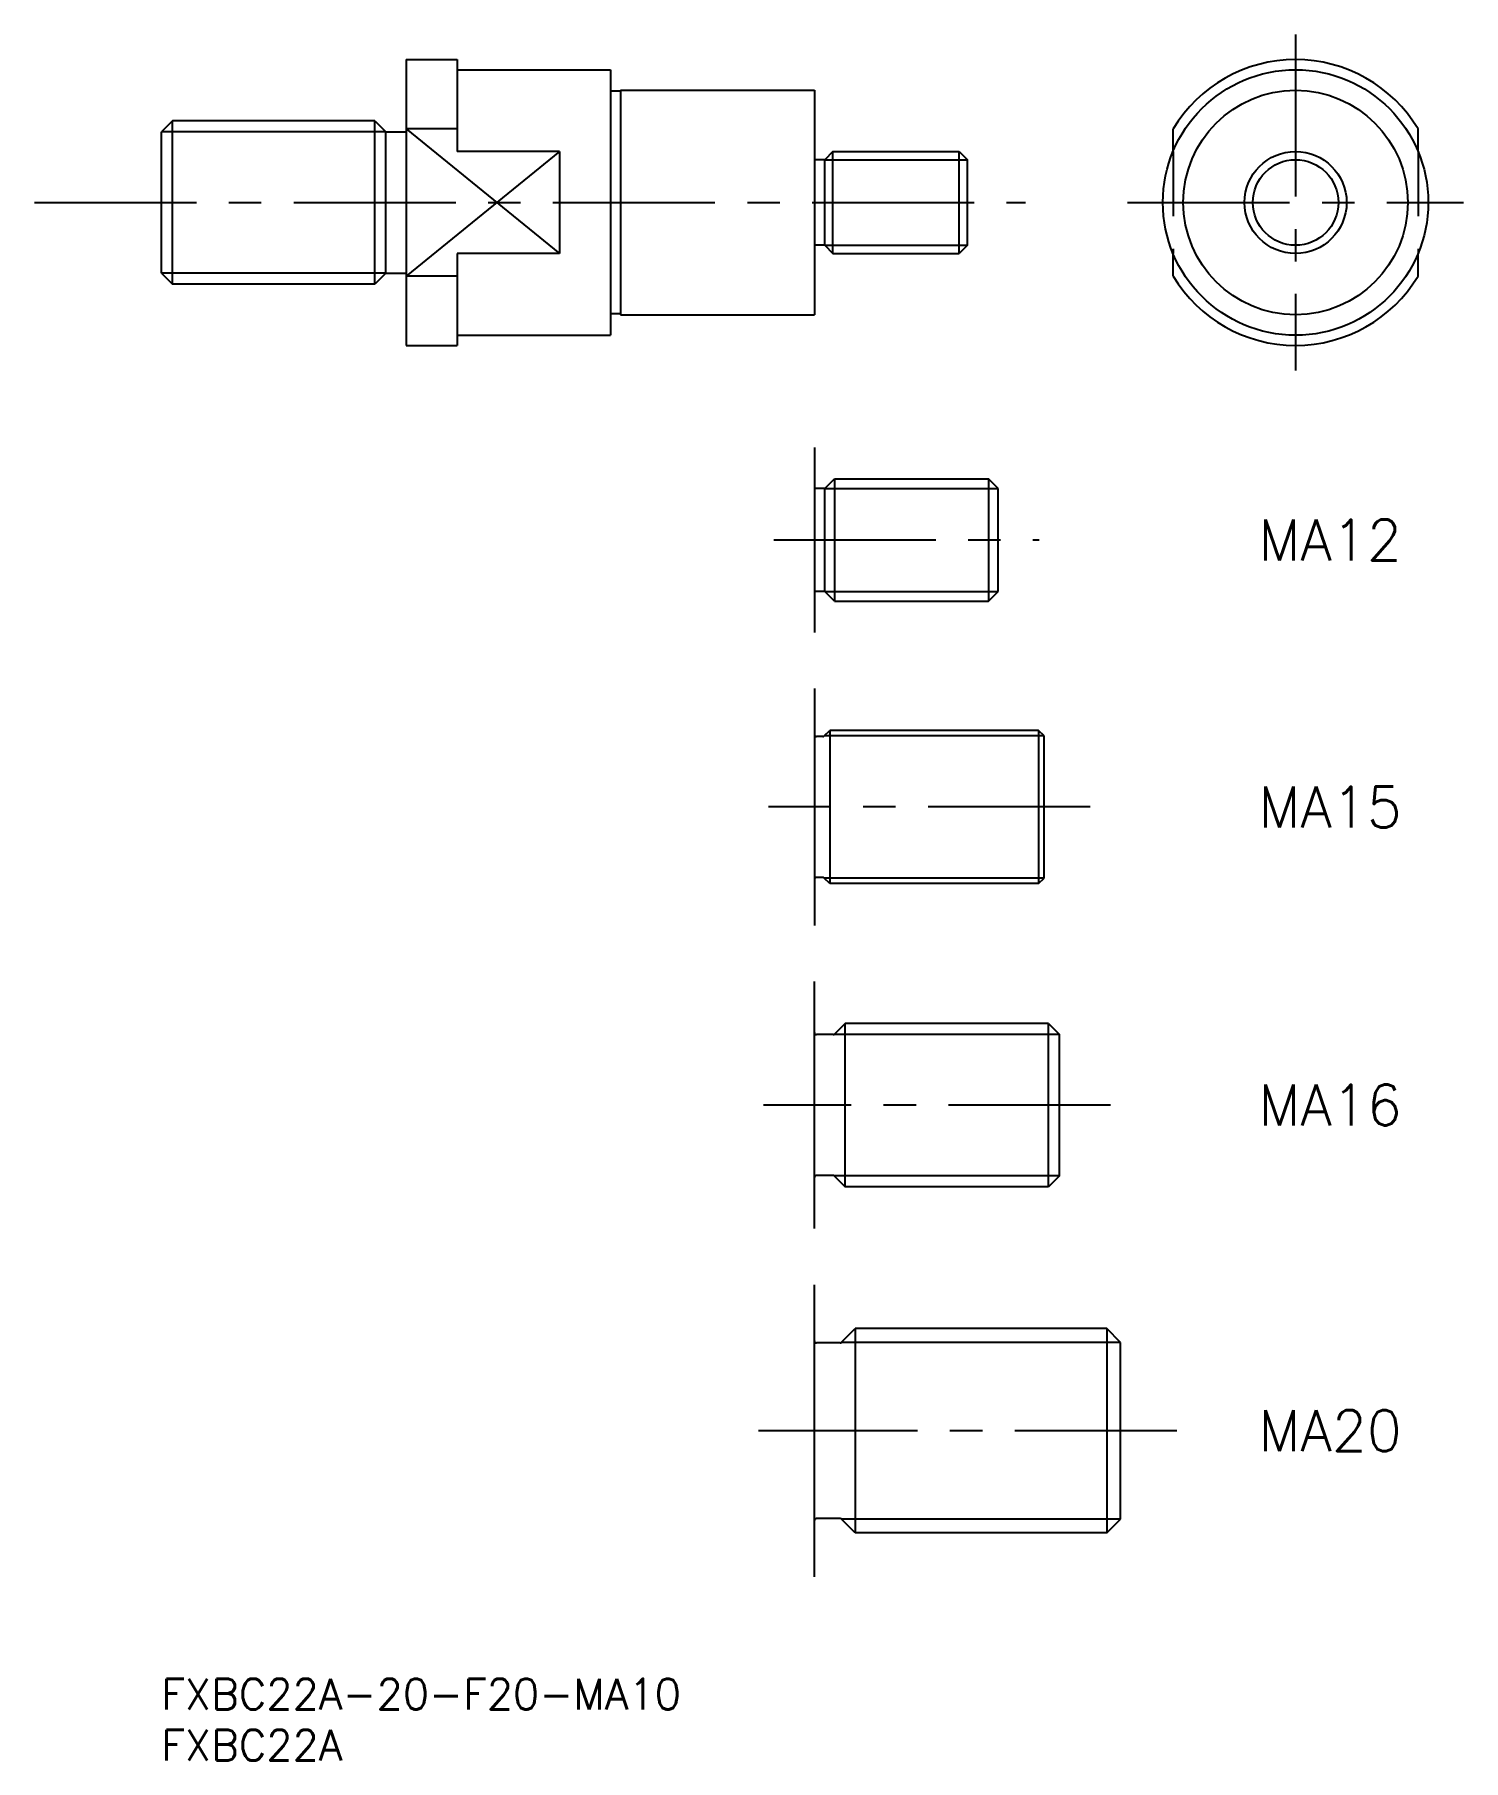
# Model space of a CAD drawing. Extents: x -12 to 128, y -8 to 161.
import ezdxf

# ---------------------------------------------------------------- set-up
doc = ezdxf.new("R2010")
doc.units = 0
doc.header["$LTSCALE"] = 0.5
doc.linetypes.add('CENTER', pattern=[50.8, 31.75, -6.35, 6.35, -6.35])
doc.linetypes.add('DASHED', pattern=[19.05, 12.7, -6.35])
for name, color, linetype in [('MSM_CENTER', 1, 'CENTER'), ('MSM_CONTINUOUS', 7, 'CONTINUOUS'), ('MSM_DASHED', 4, 'DASHED'), ('MSM_NARROW', 5, 'CONTINUOUS'), ('MSM_PART_NUMBER', 7, 'CONTINUOUS')]:
    doc.layers.add(name, color=color, linetype=linetype)
doc.styles.get("Standard").update_dxf_attribs({"font": 'txt.shx', "height": 3, "bigfont": 'bigfont.shx'})

# ---------------------------------------------------------------- blocks, each defined once
blk = doc.blocks.new('*U4')
at = {"layer": 'MSM_PART_NUMBER'}
blk.add_text('FXBC22A-20-F20-MA10', height=3, dxfattribs=at).set_placement((0, -3))
blk = doc.blocks.new('*U5')
at = {"layer": 'MSM_PART_NUMBER'}
blk.add_text('FXBC22A', height=3, dxfattribs=at).set_placement((0, -8))
blk = doc.blocks.new('*U6')
at = {"layer": 'MSM_PART_NUMBER'}
blk.add_text('MA12', height=4, dxfattribs=at).set_placement((107.5, 109.553))
blk = doc.blocks.new('*U7')
at = {"layer": 'MSM_PART_NUMBER'}
blk.add_text('MA15', height=4, dxfattribs=at).set_placement((107.5, 83.4))
blk = doc.blocks.new('*U8')
at = {"layer": 'MSM_PART_NUMBER'}
blk.add_text('MA16', height=4, dxfattribs=at).set_placement((107.5, 54.2))
blk = doc.blocks.new('*U9')
at = {"layer": 'MSM_PART_NUMBER'}
blk.add_text('MA20', height=4, dxfattribs=at).set_placement((107.5, 22.3))

msp = doc.modelspace()

# ---------------------------------------------------------------- linework, layer by layer
at = {"layer": 'MSM_CENTER'}
for p, q in [((111.14, 161.06), (111.14, 128.15)), ((-12.43, 144.61), (84.68, 144.61)), ((94.68, 144.61), (127.59, 144.61)), ((60, 111.55), (86, 111.55)), ((91, 85.4), (59.5, 85.4)), ((93, 56.2), (59, 56.2)), ((99.5, 24.3), (58.5, 24.3))]:
    msp.add_line(p, q, dxfattribs=at)
at = {"layer": 'MSM_CONTINUOUS'}
for p, q in [((24, 158.61), (24, 130.61)), ((24, 158.61), (29, 158.61)), ((29, 158.61), (29, 149.61)), ((29, 157.61), (44, 157.61)), ((44, 157.61), (44, 131.61)), ((45, 155.61), (64, 155.61)), ((45, 155.61), (45, 133.61)), ((64, 155.61), (64, 133.61)), ((45, 155.51), (44, 155.51)), ((1.08, 152.61), (0, 151.52)), ((20.92, 152.61), (1.08, 152.61)), ((1.08, 136.61), (1.08, 152.61)), ((20.92, 136.61), (20.92, 152.61)), ((20.92, 152.61), (22, 151.52)), ((0, 137.69), (0, 151.52)), ((22, 137.69), (22, 151.52)), ((22, 151.52), (24, 151.52)), ((29, 151.82), (24, 151.82)), ((99.14, 149.61), (99.14, 151.82)), ((123.14, 149.61), (123.14, 151.82)), ((39, 149.61), (29, 149.61)), ((39, 149.61), (39, 139.61)), ((65, 148.79), (64, 148.79)), ((65.81, 149.61), (65, 148.79)), ((65, 140.42), (65, 148.79)), ((65.81, 149.61), (78.19, 149.61)), ((65.81, 139.61), (65.81, 149.61)), ((78.19, 139.61), (78.19, 149.61)), ((78.19, 149.61), (79, 148.79)), ((79, 140.42), (79, 148.79)), ((65, 140.42), (64, 140.42)), ((65, 140.42), (65.81, 139.61)), ((79, 140.42), (78.19, 139.61)), ((39, 139.61), (29, 139.61)), ((29, 139.61), (29, 130.61)), ((65.81, 139.61), (78.19, 139.61)), ((99.14, 137.39), (99.14, 139.61)), ((123.14, 137.39), (123.14, 139.61)), ((0, 137.69), (1.08, 136.61)), ((22, 137.69), (20.92, 136.61)), ((22, 137.69), (24, 137.69)), ((29, 137.39), (24, 137.39)), ((20.92, 136.61), (1.08, 136.61)), ((45, 133.71), (44, 133.71)), ((45, 133.61), (64, 133.61)), ((24, 130.61), (29, 130.61)), ((29, 131.61), (44, 131.61)), ((64, 120.61), (64, 102.5)), ((65, 116.61), (65.95, 117.55)), ((65.95, 117.55), (81.05, 117.55)), ((65.95, 117.55), (65.95, 105.55)), ((82, 116.61), (81.05, 117.55)), ((81.05, 117.55), (81.05, 105.55)), ((65, 116.61), (64, 116.61)), ((65, 106.5), (65, 116.61)), ((82, 106.5), (82, 116.61)), ((65, 106.5), (64, 106.5)), ((65.95, 105.55), (65, 106.5)), ((65.95, 105.55), (81.05, 105.55)), ((81.05, 105.55), (82, 106.5)), ((64, 97), (64, 73.8)), ((64.82, 92.3), (64.2, 92.3)), ((64.96, 92.36), (65.5, 92.9)), ((85.96, 92.9), (65.5, 92.9)), ((65.5, 92.9), (65.5, 77.9)), ((86.5, 92.36), (85.96, 92.9)), ((85.96, 92.9), (85.96, 77.9)), ((86.5, 78.44), (86.5, 92.36)), ((64.82, 78.5), (64.2, 78.5)), ((65.5, 77.9), (64.96, 78.44)), ((85.96, 77.9), (65.5, 77.9)), ((85.96, 77.9), (86.5, 78.44)), ((64, 44.1), (64, 68.3)), ((65.82, 63.1), (64.2, 63.1)), ((67, 64.2), (65.96, 63.16)), ((86.92, 64.2), (67, 64.2)), ((67, 48.2), (67, 64.2)), ((86.92, 48.2), (86.92, 64.2)), ((86.92, 64.2), (88, 63.12)), ((88, 49.28), (88, 63.12)), ((65.82, 49.3), (64.2, 49.3)), ((65.96, 49.24), (67, 48.2)), ((88, 49.28), (86.92, 48.2)), ((86.92, 48.2), (67, 48.2)), ((64, 10), (64, 38.6)), ((66.66, 32.96), (68, 34.3)), ((92.65, 34.3), (68, 34.3)), ((68, 34.3), (68, 14.3)), ((94, 32.95), (92.65, 34.3)), ((92.65, 34.3), (92.65, 14.3)), ((66.52, 32.9), (64.2, 32.9)), ((94, 15.65), (94, 32.95)), ((66.52, 15.7), (64.2, 15.7)), ((68, 14.3), (66.66, 15.64)), ((92.65, 14.3), (94, 15.65)), ((92.65, 14.3), (68, 14.3))]:
    msp.add_line(p, q, dxfattribs=at)
for radius in [13, 11, 5]:
    msp.add_circle((111.14, 144.61), radius, dxfattribs=at)
for centre, radius, start, end in [((111.14, 144.61), 14, 31.0027, 148.9973), ((111.14, 144.61), 14, 211.0027, 328.9973), ((64.2, 92.5), 0.2, 180, 270), ((64.82, 92.5), 0.2, 270, 315), ((64.2, 78.3), 0.2, 90, 180), ((64.82, 78.3), 0.2, 45, 90), ((64.2, 63.3), 0.2, 180, 270), ((65.82, 63.3), 0.2, 270, 315), ((64.2, 49.1), 0.2, 90, 180), ((65.82, 49.1), 0.2, 45, 90), ((64.2, 33.1), 0.2, 180, 270), ((66.52, 33.1), 0.2, 270, 315), ((64.2, 15.5), 0.2, 90, 180), ((66.52, 15.5), 0.2, 45, 90)]:
    msp.add_arc(centre, radius, start, end, dxfattribs=at)
at = {"layer": 'MSM_DASHED'}
for p, q in [((99.14, 149.61), (99.14, 139.61)), ((123.14, 149.61), (123.14, 139.61))]:
    msp.add_line(p, q, dxfattribs=at)
at = {"layer": 'MSM_NARROW'}
for p, q in [((22, 151.52), (0, 151.52)), ((24, 151.82), (39, 139.61)), ((39, 149.61), (24, 137.39)), ((65, 148.79), (79, 148.79)), ((65, 140.42), (79, 140.42)), ((22, 137.69), (0, 137.69)), ((65, 116.61), (82, 116.61)), ((65, 106.5), (82, 106.5)), ((86.5, 92.36), (64.96, 92.36)), ((86.5, 78.44), (64.96, 78.44)), ((88, 63.12), (65.9, 63.12)), ((88, 49.28), (65.9, 49.28)), ((94, 32.95), (66.65, 32.95)), ((94, 15.65), (66.65, 15.65))]:
    msp.add_line(p, q, dxfattribs=at)
msp.add_circle((111.14, 144.61), 4.19, dxfattribs=at)

# ---------------------------------------------------------------- block references
at = {"layer": 'MSM_CONTINUOUS'}
for name in ['*U6', '*U7', '*U8', '*U9', '*U4', '*U5']:
    msp.add_blockref(name, (0, 0), dxfattribs=at)

doc.saveas('drawing.dxf')
